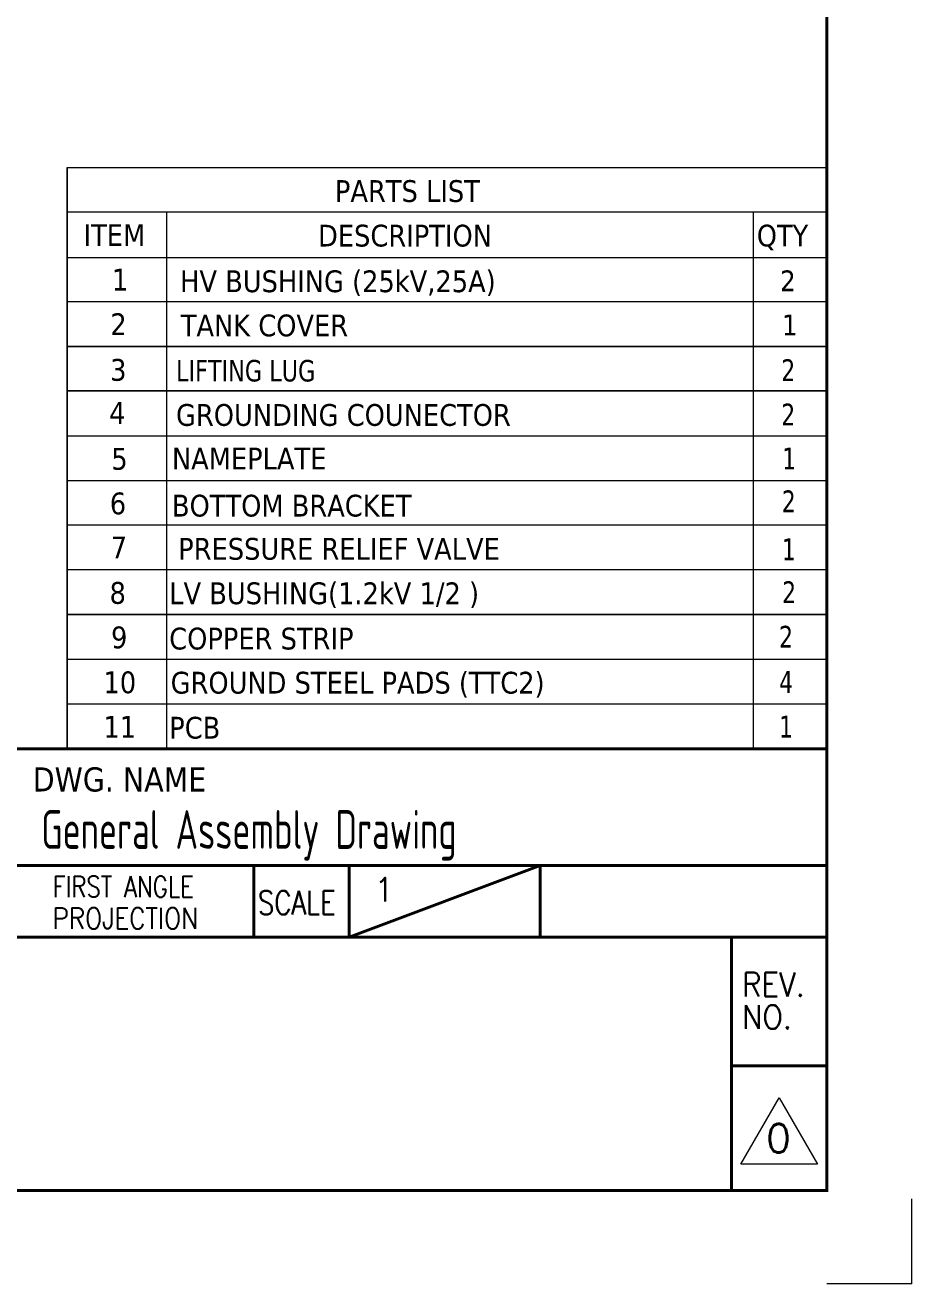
# Model space of a CAD drawing. Header units: millimetres. Extents: x 89051 to 218395, y -330386 to -125649.
# Drawn here: x 94034 to 95682, y -130338 to -127998 of the extents above; entities that cross this region are included whole.
import ezdxf

# ---------------------------------------------------------------- set-up
doc = ezdxf.new("R2010")
doc.units = ezdxf.units.MM
doc.header["$LTSCALE"] = 13
doc.layers.add('1', color=4, linetype='Continuous')
doc.layers.add('2', color=3, linetype='Continuous')
doc.layers.add('paper', color=254, linetype='Continuous', plot=False)
doc.layers.add('铁心', color=3, linetype='Continuous', lineweight=0)
doc.styles.add('ROMANS', font='romans.shx', dxfattribs={"bigfont": 'whgtxt.shx'})
doc.styles.get("Standard").update_dxf_attribs({"font": 'gbenor.shx', "bigfont": 'gbcbig.shx'})
doc.styles.add('Tahoma$001', font='tahoma.ttf', dxfattribs={"height": 2.159784})
doc.styles.add('Tahoma_txtstyle_28.93_0_0', font='tahoma.ttf')
doc.styles.add('Tahoma_txtstyle_30.40_0_0', font='tahoma.ttf')

msp = doc.modelspace()

# ---------------------------------------------------------------- linework, layer by layer
at = {"layer": '1', "color": 0, "lineweight": 40}
for p, q in [((92859.9, -129342.97), (94252.75, -129342.97)), ((92860, -129342.97), (95524.09, -129342.97)), ((89461.81, -129560.04), (95524.09, -129560.04)), ((94458.46, -129560.04), (94458.46, -129693.25)), ((94991.28, -129560.04), (94636.06, -129693.25)), ((94636.06, -129560.04), (94636.06, -129693.25)), ((94991.28, -129560.04), (94991.28, -129693.25)), ((94014.44, -129693.25), (95524.09, -129693.25)), ((95346.49, -129693.25), (95346.49, -130163.9)), ((95346.49, -129932.44), (95524.09, -129932.44))]:
    msp.add_line(p, q, dxfattribs=at)
at = {"layer": '1', "color": 0, "lineweight": 40, "const_width": 5.53}
msp.add_lwpolyline([(89461.81, -130163.9), (95524.09, -130163.9), (95524.09, -125806.63), (89461.81, -125806.63), (89461.81, -130163.9)], dxfattribs=at)
at = {"layer": '2', "lineweight": 13}
for p, q in [((95364.25, -130115.04), (95435.29, -129991.99)), ((95435.29, -129991.99), (95506.33, -130115.04)), ((95506.33, -130115.04), (95364.25, -130115.04))]:
    msp.add_line(p, q, dxfattribs=at)
at = {"layer": 'paper', "lineweight": 13}
for q in [(95681.97, -130179.69), (95524.09, -130337.56)]:
    msp.add_line((95681.97, -130337.56), q, dxfattribs=at)
at = {"layer": '铁心', "lineweight": 13}
for points in [[(94111.49, -128262.14), (95524.09, -128262.14), (95524.09, -128344.99)], [(94111.49, -128262.14), (94111.49, -128344.99), (94111.49, -128344.99)], [(94111.49, -128594.91), (94111.49, -128262.14)], [(94111.49, -128344.99), (95524.09, -128344.99), (95524.09, -128429.55)], [(94111.49, -128344.99), (94111.49, -128429.55), (95524.09, -128429.55)], [(94111.49, -129093.04), (95524.09, -129093.04), (95524.09, -128346.7)], [(94296.1, -128344.99), (94296.1, -128429.55), (94296.1, -128429.55)], [(95387.18, -128344.99), (95387.18, -128594.91)], [(94111.49, -128429.55), (94111.49, -128594.91)], [(94296.1, -128429.55), (94296.1, -128594.91)], [(95524.09, -128512.06), (94111.49, -128512.06), (94111.49, -128512.06)], [(94111.49, -129342.97), (94111.49, -128594.91)], [(94111.49, -128594.91), (95524.09, -128594.91), (95524.09, -128677.42)], [(94111.49, -128594.91), (94111.49, -128677.42), (95524.09, -128677.42)], [(95524.09, -128594.91), (94111.49, -128594.91), (94111.49, -128594.91)], [(95524.09, -128594.91), (94111.49, -128594.91), (94111.49, -128594.91)], [(94111.49, -129260.12), (94111.49, -128594.91), (94111.49, -128594.91)], [(94111.49, -128594.91), (94111.49, -129093.04)], [(94296.1, -128594.91), (94296.1, -128677.42), (94296.1, -128677.42)], [(94296.1, -128594.91), (94296.1, -129093.04)], [(95387.18, -128594.91), (95387.18, -129342.97)], [(94111.49, -128677.42), (94111.49, -129342.97)], [(95524.09, -128677.42), (94111.49, -128677.42), (94111.49, -128677.42)], [(94296.1, -128677.42), (94296.1, -129342.97)], [(95524.09, -128761.99), (94111.49, -128761.99), (94111.49, -128761.99)], [(95524.09, -128761.99), (94111.49, -128761.99), (94111.49, -128761.99)], [(95524.09, -129342.97), (95524.09, -128760.27)], [(95524.09, -128844.84), (94111.49, -128844.84), (94111.49, -128844.84)], [(95524.09, -128844.84), (94111.49, -128844.84), (94111.49, -128844.84)], [(95524.09, -128927.34), (94111.49, -128927.34), (94111.49, -128927.34)], [(95524.09, -128927.34), (94111.49, -128927.34)], [(95524.09, -129010.19), (94111.49, -129010.19), (94111.49, -129010.19)], [(95524.09, -129010.19), (94111.49, -129010.19), (94111.49, -129010.19)], [(95524.09, -129093.04), (94111.49, -129093.04), (94111.49, -129093.04)], [(95524.09, -129177.27), (94111.49, -129177.27), (94111.49, -129177.27)], [(95524.09, -129260.12), (94111.49, -129260.12), (94111.49, -129260.12)], [(95524.09, -129342.97), (94111.49, -129342.97), (94111.49, -129342.97)]]:
    msp.add_lwpolyline(points, dxfattribs=at)

# ---------------------------------------------------------------- texts
at = {"layer": '1', "color": 4, "lineweight": 13, "width": 0.76}
msp.add_text('General Assembly Drawing', height=72, dxfattribs=at).set_placement((94063.63, -129528.96))
at = {"layer": '2', "lineweight": 13, "style": 'ROMANS'}
for s, height, width, p in [('FIRST ANGLE', 39.0733, 0.8, (94084.54, -129618.99)), ('SCALE', 44.402, 0.8, (94466.31, -129651.19)), ('PROJECTION', 39.073, 0.86, (94084.54, -129677.55)), ('REV.', 44.402, 0.9, (95366.68, -129803.14)), ('NO.', 44.402, 0.9, (95366.68, -129863.69))]:
    msp.add_text(s, height=height, dxfattribs=dict(at, width=width)).set_placement(p)
msp.add_text('1', height=44.4, dxfattribs=at).set_placement((94682.2, -129626.86))
at = {"layer": '2', "color": 4, "lineweight": 13, "style": 'ROMANS'}
msp.add_text('0', height=53.28, dxfattribs=at).set_placement((95411.43, -130093.72))
at = {"layer": '铁心', "lineweight": 13}
for s, height, style, p in [('PARTS LIST', 40.487, 'Tahoma_txtstyle_30.40_0_0', (94609.47, -128326.42)), ('ITEM', 40.487, 'Tahoma_txtstyle_30.40_0_0', (94142.09, -128408.24)), ('DESCRIPTION', 40.487, 'Tahoma_txtstyle_30.40_0_0', (94578.13, -128409.27)), ('QTY', 40.309, 'Tahoma$001', (95393.8, -128409.09)), ('1', 40.49, 'Tahoma_txtstyle_30.40_0_0', (94195.03, -128491.09)), (' HV BUSHING (25kV,25A)', 40.487, 'Tahoma_txtstyle_30.40_0_0', (94306.5, -128494.14)), ('2', 38.52, 'Tahoma_txtstyle_28.93_0_0', (95437.11, -128492.29)), ('2', 40.49, 'Tahoma_txtstyle_30.40_0_0', (94191.94, -128573.94)), ('TANK COVER', 40.487, 'Tahoma_txtstyle_30.40_0_0', (94322.95, -128576.18)), ('1', 38.52, 'Tahoma$001', (95440.55, -128574.28)), ('3', 40.49, 'Tahoma_txtstyle_30.40_0_0', (94191.59, -128658.85)), ('4', 40.49, 'Tahoma_txtstyle_30.40_0_0', (94189.88, -128738.95)), ('GROUNDING COUNECTOR', 40.487, 'Tahoma_txtstyle_30.40_0_0', (94314.11, -128742.63)), ('5', 40.49, 'Tahoma_txtstyle_30.40_0_0', (94193.78, -128824.21)), ('NAMEPLATE', 40.487, 'Tahoma_txtstyle_30.40_0_0', (94306.5, -128823.69)), ('6', 40.49, 'Tahoma_txtstyle_30.40_0_0', (94190.97, -128907.06)), ('BOTTOM BRACKET', 40.487, 'Tahoma_txtstyle_30.40_0_0', (94306.5, -128911.22)), ('7', 40.49, 'Tahoma_txtstyle_30.40_0_0', (94192.71, -128988.88)), ('PRESSURE RELIEF VALVE', 40.487, 'Tahoma_txtstyle_30.40_0_0', (94318.13, -128991.48)), ('8', 40.49, 'Tahoma_txtstyle_30.40_0_0', (94190.55, -129073.45)), ('LV BUSHING(1.2kV 1/2 )', 40.487, 'Tahoma_txtstyle_30.40_0_0', (94301.44, -129074.13)), ('9', 40.49, 'Tahoma_txtstyle_30.40_0_0', (94193.31, -129156.13)), ('COPPER STRIP', 40.487, 'Tahoma_txtstyle_30.40_0_0', (94301.44, -129158.35)), ('10', 40.487, 'Tahoma_txtstyle_30.40_0_0', (94179.22, -129239.66)), ('GROUND STEEL PADS (TTC2)', 40.487, 'Tahoma_txtstyle_30.40_0_0', (94304.09, -129240.35)), ('11', 40.487, 'Tahoma_txtstyle_30.40_0_0', (94179.22, -129322.51)), ('PCB', 40.487, 'Tahoma_txtstyle_30.40_0_0', (94301.44, -129324.05)), ('DWG. NAME', 44.861, 'Tahoma_txtstyle_30.40_0_0', (94047.68, -129422.37))]:
    msp.add_text(s, height=height, dxfattribs=dict(at, style=style)).set_placement(p)
at = {"layer": '铁心', "lineweight": 13, "style": 'Tahoma_txtstyle_30.40_0_0'}
for s, height, width, p in [('LIFTING LUG', 40, 0.88, (94314.11, -128660.12)), ('2', 40.49, 0.85, (95439.39, -128659.31)), ('2', 40.49, 0.85, (95439.39, -128741.81)), ('1', 40.49, 0.85, (95440.89, -128823.69)), ('2', 40.49, 0.85, (95440.24, -128903.22)), ('1', 40.49, 0.85, (95440.41, -128992.51)), ('2', 40.49, 0.85, (95440.89, -129072.07)), ('2', 40.49, 0.85, (95435.24, -129154.92)), ('4', 40.49, 0.85, (95435.24, -129239.15)), ('1', 40.49, 0.85, (95435.24, -129322))]:
    msp.add_text(s, height=height, dxfattribs=dict(at, width=width)).set_placement(p)

doc.saveas('drawing.dxf')
